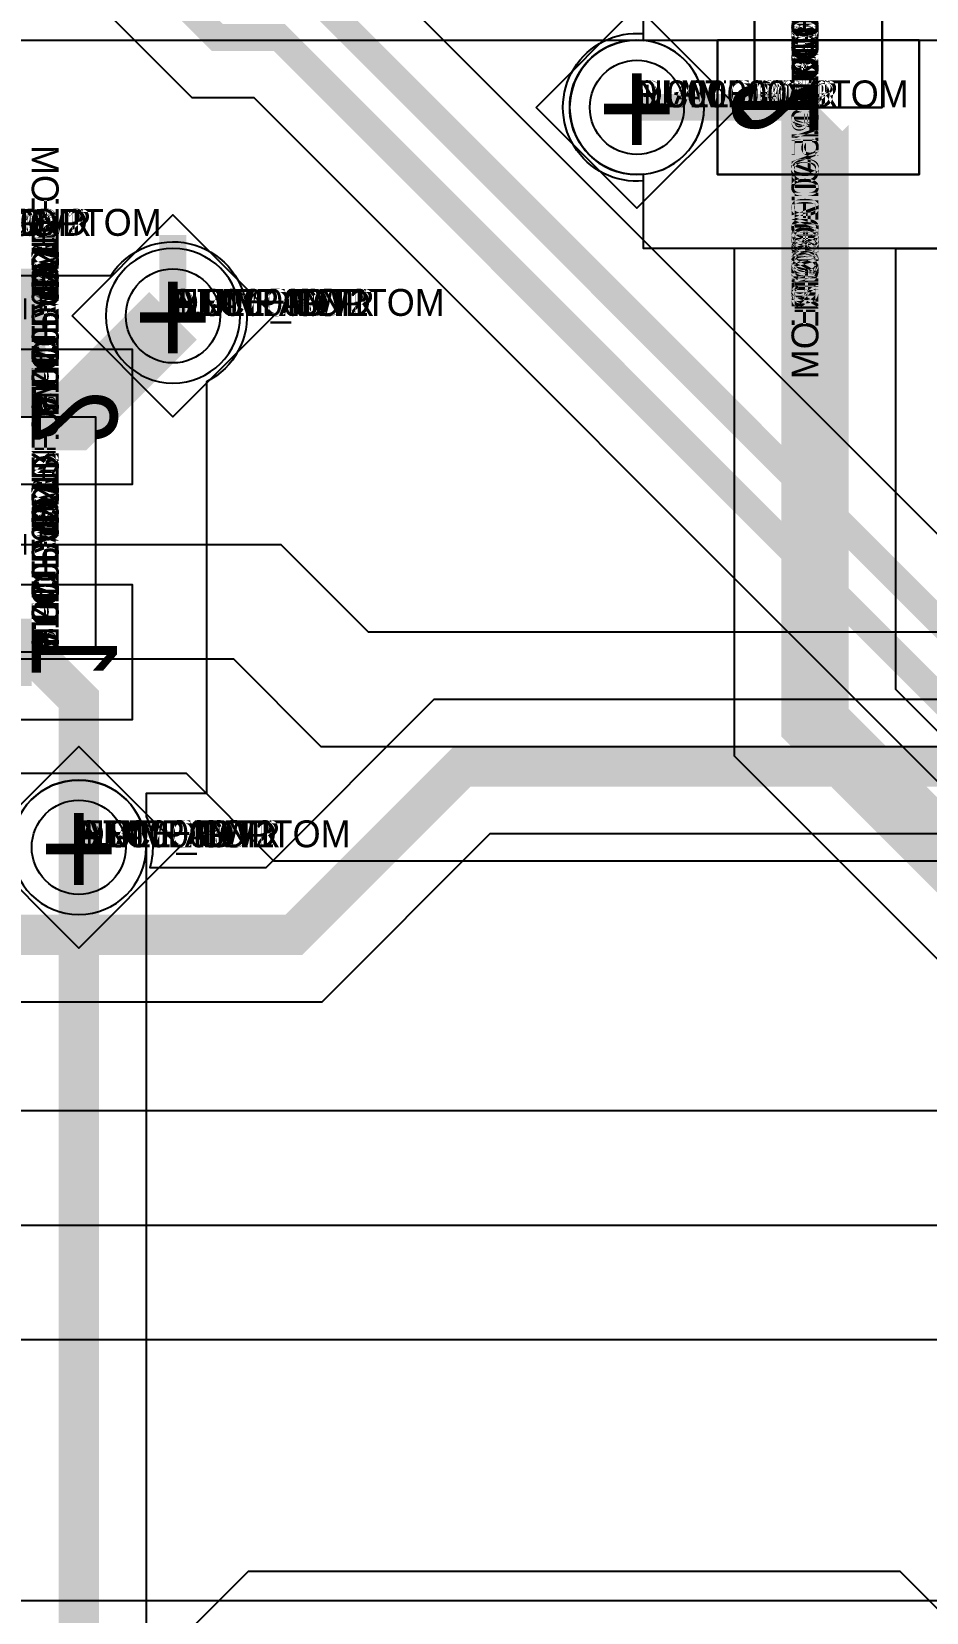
# Model space of a CAD drawing. Extents: x 0 to 323, y 0 to 320.
# Drawn here: x 109.96 to 116.62, y 215.17 to 226.92 of the extents above; entities that cross this region are included whole.
import ezdxf
from ezdxf.enums import TextEntityAlignment as Align

# ---------------------------------------------------------------- set-up
doc = ezdxf.new("R2010")
doc.units = 0
doc.header["$MEASUREMENT"] = 0
doc.layers.get('0').update_dxf_attribs({"linetype": 'CONTINUOUS'})
for name, color, linetype in [('CDN_FIGURES', 7, 'CONTINUOUS'), ('ETCH_BOTTOM', 7, 'CONTINUOUS'), ('ETCH_GND', 3, 'CONTINUOUS'), ('ETCH_INT1', 4, 'CONTINUOUS'), ('ETCH_INT2', 5, 'CONTINUOUS'), ('ETCH_PWR', 6, 'CONTINUOUS'), ('ETCH_TOP', 2, 'CONTINUOUS'), ('MANUFACTURING_NCLEGEND-1-6', 8, 'CONTINUOUS'), ('PACKAGE_GEOMETRY_ASSEMBLY_TOP', 11, 'CONTINUOUS'), ('PACKAGE_GEOMETRY_PIN_NUMBER', 9, 'CONTINUOUS')]:
    doc.layers.add(name, color=color, linetype=linetype)

# ---------------------------------------------------------------- blocks, each defined once
blk = doc.blocks.new('PAD_INFO')
for tag in ['SHAPE_TYPE', 'PAD_HEIGHT', 'PAD_LAYER', 'PAD_TYPE', 'PAD_WIDTH']:
    blk.add_attdef(tag, (0, 0), '', height=0.2)
at = {"flags": 2}
blk.add_attdef('CDN_TYPE', (0, 0), '', height=0.2, dxfattribs=at)
blk = doc.blocks.new('DRILL_INFO')
at = {"flags": 2}
blk.add_attdef('CDN_TYPE', (0, 0), '', height=0.2, dxfattribs=at)
for tag in ['FSHAPE', 'FCHAR', 'DRILL_HEIGHT', 'DIAMETER', 'PLATED', 'DRILL_WIDTH']:
    blk.add_attdef(tag, (0, 0), '', height=0.2)
blk = doc.blocks.new('VIA0700X0300')
at = {"layer": 'ETCH_BOTTOM'}
blk.add_circle((0, 0), 0.35, dxfattribs=at)
at = {"layer": 'ETCH_GND'}
blk.add_circle((0, 0), 0.35, dxfattribs=at)
at = {"layer": 'ETCH_INT1'}
blk.add_circle((0, 0), 0.35, dxfattribs=at)
at = {"layer": 'ETCH_INT2'}
blk.add_circle((0, 0), 0.35, dxfattribs=at)
at = {"layer": 'ETCH_PWR'}
blk.add_circle((0, 0), 0.35, dxfattribs=at)
at = {"layer": 'ETCH_TOP'}
blk.add_circle((0, 0), 0.35, dxfattribs=at)
ref = blk.add_blockref('PAD_INFO', (0, 0))
ref.add_attrib('PAD_LAYER', 'ETCH_TOP', (0, 0), dxfattribs={"height": 0.2})
ref.add_attrib('SHAPE_TYPE', 'NULL', (0, 0), dxfattribs={"height": 0.2})
ref.add_attrib('PAD_TYPE', 'ANTIPAD', (0, 0), dxfattribs={"height": 0.2})
ref.add_attrib('PAD_WIDTH', '0.000000', (0, 0), dxfattribs={"height": 0.2})
ref.add_attrib('PAD_HEIGHT', '0.000000', (0, 0), dxfattribs={"height": 0.2})
ref = blk.add_blockref('PAD_INFO', (0, 0))
ref.add_attrib('PAD_LAYER', 'ETCH_GND', (0, 0), dxfattribs={"height": 0.2})
ref.add_attrib('SHAPE_TYPE', 'NULL', (0, 0), dxfattribs={"height": 0.2})
ref.add_attrib('PAD_TYPE', 'ANTIPAD', (0, 0), dxfattribs={"height": 0.2})
ref.add_attrib('PAD_WIDTH', '0.000000', (0, 0), dxfattribs={"height": 0.2})
ref.add_attrib('PAD_HEIGHT', '0.000000', (0, 0), dxfattribs={"height": 0.2})
ref = blk.add_blockref('PAD_INFO', (0, 0))
ref.add_attrib('PAD_LAYER', 'ETCH_INT1', (0, 0), dxfattribs={"height": 0.2})
ref.add_attrib('SHAPE_TYPE', 'NULL', (0, 0), dxfattribs={"height": 0.2})
ref.add_attrib('PAD_TYPE', 'ANTIPAD', (0, 0), dxfattribs={"height": 0.2})
ref.add_attrib('PAD_WIDTH', '0.000000', (0, 0), dxfattribs={"height": 0.2})
ref.add_attrib('PAD_HEIGHT', '0.000000', (0, 0), dxfattribs={"height": 0.2})
ref = blk.add_blockref('PAD_INFO', (0, 0))
ref.add_attrib('PAD_LAYER', 'ETCH_INT2', (0, 0), dxfattribs={"height": 0.2})
ref.add_attrib('SHAPE_TYPE', 'NULL', (0, 0), dxfattribs={"height": 0.2})
ref.add_attrib('PAD_TYPE', 'ANTIPAD', (0, 0), dxfattribs={"height": 0.2})
ref.add_attrib('PAD_WIDTH', '0.000000', (0, 0), dxfattribs={"height": 0.2})
ref.add_attrib('PAD_HEIGHT', '0.000000', (0, 0), dxfattribs={"height": 0.2})
ref = blk.add_blockref('PAD_INFO', (0, 0))
ref.add_attrib('PAD_LAYER', 'ETCH_PWR', (0, 0), dxfattribs={"height": 0.2})
ref.add_attrib('SHAPE_TYPE', 'NULL', (0, 0), dxfattribs={"height": 0.2})
ref.add_attrib('PAD_TYPE', 'ANTIPAD', (0, 0), dxfattribs={"height": 0.2})
ref.add_attrib('PAD_WIDTH', '0.000000', (0, 0), dxfattribs={"height": 0.2})
ref.add_attrib('PAD_HEIGHT', '0.000000', (0, 0), dxfattribs={"height": 0.2})
ref = blk.add_blockref('PAD_INFO', (0, 0))
ref.add_attrib('PAD_LAYER', 'ETCH_BOTTOM', (0, 0), dxfattribs={"height": 0.2})
ref.add_attrib('SHAPE_TYPE', 'NULL', (0, 0), dxfattribs={"height": 0.2})
ref.add_attrib('PAD_TYPE', 'ANTIPAD', (0, 0), dxfattribs={"height": 0.2})
ref.add_attrib('PAD_WIDTH', '0.000000', (0, 0), dxfattribs={"height": 0.2})
ref.add_attrib('PAD_HEIGHT', '0.000000', (0, 0), dxfattribs={"height": 0.2})
ref = blk.add_blockref('PAD_INFO', (0, 0))
ref.add_attrib('PAD_LAYER', 'ETCH_TOP', (0, 0), dxfattribs={"height": 0.2})
ref.add_attrib('SHAPE_TYPE', 'NULL', (0, 0), dxfattribs={"height": 0.2})
ref.add_attrib('PAD_TYPE', 'THERMAL', (0, 0), dxfattribs={"height": 0.2})
ref.add_attrib('PAD_WIDTH', '0.000000', (0, 0), dxfattribs={"height": 0.2})
ref.add_attrib('PAD_HEIGHT', '0.000000', (0, 0), dxfattribs={"height": 0.2})
ref = blk.add_blockref('PAD_INFO', (0, 0))
ref.add_attrib('PAD_LAYER', 'ETCH_GND', (0, 0), dxfattribs={"height": 0.2})
ref.add_attrib('SHAPE_TYPE', 'NULL', (0, 0), dxfattribs={"height": 0.2})
ref.add_attrib('PAD_TYPE', 'THERMAL', (0, 0), dxfattribs={"height": 0.2})
ref.add_attrib('PAD_WIDTH', '0.000000', (0, 0), dxfattribs={"height": 0.2})
ref.add_attrib('PAD_HEIGHT', '0.000000', (0, 0), dxfattribs={"height": 0.2})
ref = blk.add_blockref('PAD_INFO', (0, 0))
ref.add_attrib('PAD_LAYER', 'ETCH_INT1', (0, 0), dxfattribs={"height": 0.2})
ref.add_attrib('SHAPE_TYPE', 'NULL', (0, 0), dxfattribs={"height": 0.2})
ref.add_attrib('PAD_TYPE', 'THERMAL', (0, 0), dxfattribs={"height": 0.2})
ref.add_attrib('PAD_WIDTH', '0.000000', (0, 0), dxfattribs={"height": 0.2})
ref.add_attrib('PAD_HEIGHT', '0.000000', (0, 0), dxfattribs={"height": 0.2})
ref = blk.add_blockref('PAD_INFO', (0, 0))
ref.add_attrib('PAD_LAYER', 'ETCH_INT2', (0, 0), dxfattribs={"height": 0.2})
ref.add_attrib('SHAPE_TYPE', 'NULL', (0, 0), dxfattribs={"height": 0.2})
ref.add_attrib('PAD_TYPE', 'THERMAL', (0, 0), dxfattribs={"height": 0.2})
ref.add_attrib('PAD_WIDTH', '0.000000', (0, 0), dxfattribs={"height": 0.2})
ref.add_attrib('PAD_HEIGHT', '0.000000', (0, 0), dxfattribs={"height": 0.2})
ref = blk.add_blockref('PAD_INFO', (0, 0))
ref.add_attrib('PAD_LAYER', 'ETCH_PWR', (0, 0), dxfattribs={"height": 0.2})
ref.add_attrib('SHAPE_TYPE', 'NULL', (0, 0), dxfattribs={"height": 0.2})
ref.add_attrib('PAD_TYPE', 'THERMAL', (0, 0), dxfattribs={"height": 0.2})
ref.add_attrib('PAD_WIDTH', '0.000000', (0, 0), dxfattribs={"height": 0.2})
ref.add_attrib('PAD_HEIGHT', '0.000000', (0, 0), dxfattribs={"height": 0.2})
ref = blk.add_blockref('PAD_INFO', (0, 0))
ref.add_attrib('PAD_LAYER', 'ETCH_BOTTOM', (0, 0), dxfattribs={"height": 0.2})
ref.add_attrib('SHAPE_TYPE', 'NULL', (0, 0), dxfattribs={"height": 0.2})
ref.add_attrib('PAD_TYPE', 'THERMAL', (0, 0), dxfattribs={"height": 0.2})
ref.add_attrib('PAD_WIDTH', '0.000000', (0, 0), dxfattribs={"height": 0.2})
ref.add_attrib('PAD_HEIGHT', '0.000000', (0, 0), dxfattribs={"height": 0.2})
ref = blk.add_blockref('PAD_INFO', (0, 0))
ref.add_attrib('PAD_LAYER', 'ETCH_TOP', (0, 0), dxfattribs={"height": 0.2})
ref.add_attrib('SHAPE_TYPE', 'CIRCLE', (0, 0), dxfattribs={"height": 0.2})
ref.add_attrib('PAD_TYPE', 'REGULAR', (0, 0), dxfattribs={"height": 0.2})
ref.add_attrib('PAD_WIDTH', '0.700000', (0, 0), dxfattribs={"height": 0.2})
ref.add_attrib('PAD_HEIGHT', '0.700000', (0, 0), dxfattribs={"height": 0.2})
ref = blk.add_blockref('PAD_INFO', (0, 0))
ref.add_attrib('PAD_LAYER', 'ETCH_GND', (0, 0), dxfattribs={"height": 0.2})
ref.add_attrib('SHAPE_TYPE', 'CIRCLE', (0, 0), dxfattribs={"height": 0.2})
ref.add_attrib('PAD_TYPE', 'REGULAR', (0, 0), dxfattribs={"height": 0.2})
ref.add_attrib('PAD_WIDTH', '0.700000', (0, 0), dxfattribs={"height": 0.2})
ref.add_attrib('PAD_HEIGHT', '0.700000', (0, 0), dxfattribs={"height": 0.2})
ref = blk.add_blockref('PAD_INFO', (0, 0))
ref.add_attrib('PAD_LAYER', 'ETCH_INT1', (0, 0), dxfattribs={"height": 0.2})
ref.add_attrib('SHAPE_TYPE', 'CIRCLE', (0, 0), dxfattribs={"height": 0.2})
ref.add_attrib('PAD_TYPE', 'REGULAR', (0, 0), dxfattribs={"height": 0.2})
ref.add_attrib('PAD_WIDTH', '0.700000', (0, 0), dxfattribs={"height": 0.2})
ref.add_attrib('PAD_HEIGHT', '0.700000', (0, 0), dxfattribs={"height": 0.2})
ref = blk.add_blockref('PAD_INFO', (0, 0))
ref.add_attrib('PAD_LAYER', 'ETCH_INT2', (0, 0), dxfattribs={"height": 0.2})
ref.add_attrib('SHAPE_TYPE', 'CIRCLE', (0, 0), dxfattribs={"height": 0.2})
ref.add_attrib('PAD_TYPE', 'REGULAR', (0, 0), dxfattribs={"height": 0.2})
ref.add_attrib('PAD_WIDTH', '0.700000', (0, 0), dxfattribs={"height": 0.2})
ref.add_attrib('PAD_HEIGHT', '0.700000', (0, 0), dxfattribs={"height": 0.2})
ref = blk.add_blockref('PAD_INFO', (0, 0))
ref.add_attrib('PAD_LAYER', 'ETCH_PWR', (0, 0), dxfattribs={"height": 0.2})
ref.add_attrib('SHAPE_TYPE', 'CIRCLE', (0, 0), dxfattribs={"height": 0.2})
ref.add_attrib('PAD_TYPE', 'REGULAR', (0, 0), dxfattribs={"height": 0.2})
ref.add_attrib('PAD_WIDTH', '0.700000', (0, 0), dxfattribs={"height": 0.2})
ref.add_attrib('PAD_HEIGHT', '0.700000', (0, 0), dxfattribs={"height": 0.2})
ref = blk.add_blockref('PAD_INFO', (0, 0))
ref.add_attrib('PAD_LAYER', 'ETCH_BOTTOM', (0, 0), dxfattribs={"height": 0.2})
ref.add_attrib('SHAPE_TYPE', 'CIRCLE', (0, 0), dxfattribs={"height": 0.2})
ref.add_attrib('PAD_TYPE', 'REGULAR', (0, 0), dxfattribs={"height": 0.2})
ref.add_attrib('PAD_WIDTH', '0.700000', (0, 0), dxfattribs={"height": 0.2})
ref.add_attrib('PAD_HEIGHT', '0.700000', (0, 0), dxfattribs={"height": 0.2})
ref = blk.add_blockref('DRILL_INFO', (0, 0))
ref.add_attrib('DIAMETER', '0.300000', (0, 0), dxfattribs={"height": 0.2})
ref.add_attrib('PLATED', 'PLATED', (0, 0), dxfattribs={"height": 0.2})
ref.add_attrib('FSHAPE', 'DIAMOND', (0, 0), dxfattribs={"height": 0.2})
ref.add_attrib('FCHAR', '+', (0, 0), dxfattribs={"height": 0.2})
ref.add_attrib('DRILL_WIDTH', '1.500000', (0, 0), dxfattribs={"height": 0.2})
ref.add_attrib('DRILL_HEIGHT', '1.500000', (0, 0), dxfattribs={"height": 0.2})
for tag in ['CDN_TYPE', 'PIN']:
    blk.add_attdef(tag, (0, 0), '', height=0.2)
at = {"flags": 2}
for tag in ['PSTKNAME', 'BBV']:
    blk.add_attdef(tag, (0, 0), '', height=0.2, dxfattribs=at)
blk = doc.blocks.new('FIGURE_DIAMOND')
at = {"layer": 'CDN_FIGURES'}
blk.add_lwpolyline([(-0.5, 0), (0, 0.5), (0.5, 0), (0, -0.5)], close=True, dxfattribs=at)
blk = doc.blocks.new('RC1000X1500TS')
at = {"layer": 'ETCH_TOP'}
blk.add_lwpolyline([(-0.5, -0.75), (-0.5, 0.75), (0.5, 0.75), (0.5, -0.75)], close=True, dxfattribs=at)
ref = blk.add_blockref('PAD_INFO', (0, 0))
ref.add_attrib('PAD_LAYER', 'ETCH_TOP', (0, 0), dxfattribs={"height": 0.2})
ref.add_attrib('SHAPE_TYPE', 'NULL', (0, 0), dxfattribs={"height": 0.2})
ref.add_attrib('PAD_TYPE', 'ANTIPAD', (0, 0), dxfattribs={"height": 0.2})
ref.add_attrib('PAD_WIDTH', '0.000000', (0, 0), dxfattribs={"height": 0.2})
ref.add_attrib('PAD_HEIGHT', '0.000000', (0, 0), dxfattribs={"height": 0.2})
ref = blk.add_blockref('PAD_INFO', (0, 0))
ref.add_attrib('PAD_LAYER', 'ETCH_GND', (0, 0), dxfattribs={"height": 0.2})
ref.add_attrib('SHAPE_TYPE', 'NULL', (0, 0), dxfattribs={"height": 0.2})
ref.add_attrib('PAD_TYPE', 'ANTIPAD', (0, 0), dxfattribs={"height": 0.2})
ref.add_attrib('PAD_WIDTH', '0.000000', (0, 0), dxfattribs={"height": 0.2})
ref.add_attrib('PAD_HEIGHT', '0.000000', (0, 0), dxfattribs={"height": 0.2})
ref = blk.add_blockref('PAD_INFO', (0, 0))
ref.add_attrib('PAD_LAYER', 'ETCH_INT1', (0, 0), dxfattribs={"height": 0.2})
ref.add_attrib('SHAPE_TYPE', 'NULL', (0, 0), dxfattribs={"height": 0.2})
ref.add_attrib('PAD_TYPE', 'ANTIPAD', (0, 0), dxfattribs={"height": 0.2})
ref.add_attrib('PAD_WIDTH', '0.000000', (0, 0), dxfattribs={"height": 0.2})
ref.add_attrib('PAD_HEIGHT', '0.000000', (0, 0), dxfattribs={"height": 0.2})
ref = blk.add_blockref('PAD_INFO', (0, 0))
ref.add_attrib('PAD_LAYER', 'ETCH_INT2', (0, 0), dxfattribs={"height": 0.2})
ref.add_attrib('SHAPE_TYPE', 'NULL', (0, 0), dxfattribs={"height": 0.2})
ref.add_attrib('PAD_TYPE', 'ANTIPAD', (0, 0), dxfattribs={"height": 0.2})
ref.add_attrib('PAD_WIDTH', '0.000000', (0, 0), dxfattribs={"height": 0.2})
ref.add_attrib('PAD_HEIGHT', '0.000000', (0, 0), dxfattribs={"height": 0.2})
ref = blk.add_blockref('PAD_INFO', (0, 0))
ref.add_attrib('PAD_LAYER', 'ETCH_PWR', (0, 0), dxfattribs={"height": 0.2})
ref.add_attrib('SHAPE_TYPE', 'NULL', (0, 0), dxfattribs={"height": 0.2})
ref.add_attrib('PAD_TYPE', 'ANTIPAD', (0, 0), dxfattribs={"height": 0.2})
ref.add_attrib('PAD_WIDTH', '0.000000', (0, 0), dxfattribs={"height": 0.2})
ref.add_attrib('PAD_HEIGHT', '0.000000', (0, 0), dxfattribs={"height": 0.2})
ref = blk.add_blockref('PAD_INFO', (0, 0))
ref.add_attrib('PAD_LAYER', 'ETCH_BOTTOM', (0, 0), dxfattribs={"height": 0.2})
ref.add_attrib('SHAPE_TYPE', 'NULL', (0, 0), dxfattribs={"height": 0.2})
ref.add_attrib('PAD_TYPE', 'ANTIPAD', (0, 0), dxfattribs={"height": 0.2})
ref.add_attrib('PAD_WIDTH', '0.000000', (0, 0), dxfattribs={"height": 0.2})
ref.add_attrib('PAD_HEIGHT', '0.000000', (0, 0), dxfattribs={"height": 0.2})
ref = blk.add_blockref('PAD_INFO', (0, 0))
ref.add_attrib('PAD_LAYER', 'ETCH_TOP', (0, 0), dxfattribs={"height": 0.2})
ref.add_attrib('SHAPE_TYPE', 'NULL', (0, 0), dxfattribs={"height": 0.2})
ref.add_attrib('PAD_TYPE', 'THERMAL', (0, 0), dxfattribs={"height": 0.2})
ref.add_attrib('PAD_WIDTH', '0.000000', (0, 0), dxfattribs={"height": 0.2})
ref.add_attrib('PAD_HEIGHT', '0.000000', (0, 0), dxfattribs={"height": 0.2})
ref = blk.add_blockref('PAD_INFO', (0, 0))
ref.add_attrib('PAD_LAYER', 'ETCH_GND', (0, 0), dxfattribs={"height": 0.2})
ref.add_attrib('SHAPE_TYPE', 'NULL', (0, 0), dxfattribs={"height": 0.2})
ref.add_attrib('PAD_TYPE', 'THERMAL', (0, 0), dxfattribs={"height": 0.2})
ref.add_attrib('PAD_WIDTH', '0.000000', (0, 0), dxfattribs={"height": 0.2})
ref.add_attrib('PAD_HEIGHT', '0.000000', (0, 0), dxfattribs={"height": 0.2})
ref = blk.add_blockref('PAD_INFO', (0, 0))
ref.add_attrib('PAD_LAYER', 'ETCH_INT1', (0, 0), dxfattribs={"height": 0.2})
ref.add_attrib('SHAPE_TYPE', 'NULL', (0, 0), dxfattribs={"height": 0.2})
ref.add_attrib('PAD_TYPE', 'THERMAL', (0, 0), dxfattribs={"height": 0.2})
ref.add_attrib('PAD_WIDTH', '0.000000', (0, 0), dxfattribs={"height": 0.2})
ref.add_attrib('PAD_HEIGHT', '0.000000', (0, 0), dxfattribs={"height": 0.2})
ref = blk.add_blockref('PAD_INFO', (0, 0))
ref.add_attrib('PAD_LAYER', 'ETCH_INT2', (0, 0), dxfattribs={"height": 0.2})
ref.add_attrib('SHAPE_TYPE', 'NULL', (0, 0), dxfattribs={"height": 0.2})
ref.add_attrib('PAD_TYPE', 'THERMAL', (0, 0), dxfattribs={"height": 0.2})
ref.add_attrib('PAD_WIDTH', '0.000000', (0, 0), dxfattribs={"height": 0.2})
ref.add_attrib('PAD_HEIGHT', '0.000000', (0, 0), dxfattribs={"height": 0.2})
ref = blk.add_blockref('PAD_INFO', (0, 0))
ref.add_attrib('PAD_LAYER', 'ETCH_PWR', (0, 0), dxfattribs={"height": 0.2})
ref.add_attrib('SHAPE_TYPE', 'NULL', (0, 0), dxfattribs={"height": 0.2})
ref.add_attrib('PAD_TYPE', 'THERMAL', (0, 0), dxfattribs={"height": 0.2})
ref.add_attrib('PAD_WIDTH', '0.000000', (0, 0), dxfattribs={"height": 0.2})
ref.add_attrib('PAD_HEIGHT', '0.000000', (0, 0), dxfattribs={"height": 0.2})
ref = blk.add_blockref('PAD_INFO', (0, 0))
ref.add_attrib('PAD_LAYER', 'ETCH_BOTTOM', (0, 0), dxfattribs={"height": 0.2})
ref.add_attrib('SHAPE_TYPE', 'NULL', (0, 0), dxfattribs={"height": 0.2})
ref.add_attrib('PAD_TYPE', 'THERMAL', (0, 0), dxfattribs={"height": 0.2})
ref.add_attrib('PAD_WIDTH', '0.000000', (0, 0), dxfattribs={"height": 0.2})
ref.add_attrib('PAD_HEIGHT', '0.000000', (0, 0), dxfattribs={"height": 0.2})
ref = blk.add_blockref('PAD_INFO', (0, 0))
ref.add_attrib('PAD_LAYER', 'ETCH_GND', (0, 0), dxfattribs={"height": 0.2})
ref.add_attrib('SHAPE_TYPE', 'NULL', (0, 0), dxfattribs={"height": 0.2})
ref.add_attrib('PAD_TYPE', 'REGULAR', (0, 0), dxfattribs={"height": 0.2})
ref.add_attrib('PAD_WIDTH', '0.000000', (0, 0), dxfattribs={"height": 0.2})
ref.add_attrib('PAD_HEIGHT', '0.000000', (0, 0), dxfattribs={"height": 0.2})
ref = blk.add_blockref('PAD_INFO', (0, 0))
ref.add_attrib('PAD_LAYER', 'ETCH_INT1', (0, 0), dxfattribs={"height": 0.2})
ref.add_attrib('SHAPE_TYPE', 'NULL', (0, 0), dxfattribs={"height": 0.2})
ref.add_attrib('PAD_TYPE', 'REGULAR', (0, 0), dxfattribs={"height": 0.2})
ref.add_attrib('PAD_WIDTH', '0.000000', (0, 0), dxfattribs={"height": 0.2})
ref.add_attrib('PAD_HEIGHT', '0.000000', (0, 0), dxfattribs={"height": 0.2})
ref = blk.add_blockref('PAD_INFO', (0, 0))
ref.add_attrib('PAD_LAYER', 'ETCH_INT2', (0, 0), dxfattribs={"height": 0.2})
ref.add_attrib('SHAPE_TYPE', 'NULL', (0, 0), dxfattribs={"height": 0.2})
ref.add_attrib('PAD_TYPE', 'REGULAR', (0, 0), dxfattribs={"height": 0.2})
ref.add_attrib('PAD_WIDTH', '0.000000', (0, 0), dxfattribs={"height": 0.2})
ref.add_attrib('PAD_HEIGHT', '0.000000', (0, 0), dxfattribs={"height": 0.2})
ref = blk.add_blockref('PAD_INFO', (0, 0))
ref.add_attrib('PAD_LAYER', 'ETCH_PWR', (0, 0), dxfattribs={"height": 0.2})
ref.add_attrib('SHAPE_TYPE', 'NULL', (0, 0), dxfattribs={"height": 0.2})
ref.add_attrib('PAD_TYPE', 'REGULAR', (0, 0), dxfattribs={"height": 0.2})
ref.add_attrib('PAD_WIDTH', '0.000000', (0, 0), dxfattribs={"height": 0.2})
ref.add_attrib('PAD_HEIGHT', '0.000000', (0, 0), dxfattribs={"height": 0.2})
ref = blk.add_blockref('PAD_INFO', (0, 0))
ref.add_attrib('PAD_LAYER', 'ETCH_BOTTOM', (0, 0), dxfattribs={"height": 0.2})
ref.add_attrib('SHAPE_TYPE', 'NULL', (0, 0), dxfattribs={"height": 0.2})
ref.add_attrib('PAD_TYPE', 'REGULAR', (0, 0), dxfattribs={"height": 0.2})
ref.add_attrib('PAD_WIDTH', '0.000000', (0, 0), dxfattribs={"height": 0.2})
ref.add_attrib('PAD_HEIGHT', '0.000000', (0, 0), dxfattribs={"height": 0.2})
ref = blk.add_blockref('DRILL_INFO', (0, 0))
ref.add_attrib('DIAMETER', '0.000000', (0, 0), dxfattribs={"height": 0.2})
ref.add_attrib('PLATED', 'PLATED', (0, 0), dxfattribs={"height": 0.2})
ref.add_attrib('FSHAPE', 'NULL', (0, 0), dxfattribs={"height": 0.2})
ref.add_attrib('DRILL_WIDTH', '0.000000', (0, 0), dxfattribs={"height": 0.2})
ref.add_attrib('DRILL_HEIGHT', '0.000000', (0, 0), dxfattribs={"height": 0.2})
ref = blk.add_blockref('PAD_INFO', (0, 0))
ref.add_attrib('PAD_LAYER', 'ETCH_TOP', (0, 0), dxfattribs={"height": 0.2})
ref.add_attrib('SHAPE_TYPE', 'RECTANGLE', (0, 0), dxfattribs={"height": 0.2})
ref.add_attrib('PAD_TYPE', 'REGULAR', (0, 0), dxfattribs={"height": 0.2})
ref.add_attrib('PAD_WIDTH', '1.000000', (0, 0), dxfattribs={"height": 0.2})
ref.add_attrib('PAD_HEIGHT', '1.500000', (0, 0), dxfattribs={"height": 0.2})
for tag in ['CDN_TYPE', 'PIN']:
    blk.add_attdef(tag, (0, 0), '', height=0.2)
at = {"flags": 2}
for tag in ['PSTKNAME', 'BBV']:
    blk.add_attdef(tag, (0, 0), '', height=0.2, dxfattribs=at)
blk = doc.blocks.new('F56')
at = {"layer": 'PACKAGE_GEOMETRY_ASSEMBLY_TOP'}
blk.add_lwpolyline([(0, -0.475), (1.75, -0.475), (1.75, 0.475), (0, 0.475)], close=True, dxfattribs=at)
at = {"layer": 'ETCH_TOP'}
ref = blk.add_blockref('RC1000X1500TS', (0, 0), dxfattribs=at)
ref.add_attrib('CDN_TYPE', 'PIN', (0, 0), dxfattribs={"height": 0.2})
ref.add_attrib('PIN', '1', (0, 0), dxfattribs={"height": 0.2})
ref = blk.add_blockref('RC1000X1500TS', (1.75, 0), dxfattribs=at)
ref.add_attrib('CDN_TYPE', 'PIN', (0, 0), dxfattribs={"height": 0.2})
ref.add_attrib('PIN', '2', (0, 0), dxfattribs={"height": 0.2})
at = {"flags": 2}
for tag in ['SYMBOL_TYPE', 'CDN_TYPE', 'REFDES']:
    blk.add_attdef(tag, (0, 0), '', height=0.2, dxfattribs=at)

msp = doc.modelspace()

# ---------------------------------------------------------------- linework, layer by layer
at = {"layer": 'ETCH_BOTTOM'}
for points, format in [([(123.748, 221.455, 0.3, 0.3, 0), (113.163, 221.455, 0.3, 0.3, 0), (111.913, 220.205, 0.3, 0.3, 0), (107.888, 220.205, 0.3, 0.3, 0), (106.063, 222.031, 0.3, 0.3, 0), (106.063, 224.405, 0.3, 0.3, 0), (105.063, 225.405, 0.3, 0.3, 0), (105.063, 227.455, 0.3, 0.3, 0)], "xyseb"), ([(117.113, 227.055), (117.113, 225.305), (114.513, 225.305), (114.513, 225.808, -1.095232), (114.513, 226.903), (114.513, 227.558, -0.912717)], "xyb"), ([(115.813, 226.355, 0.2, 0.2, 0), (114.463, 226.355, 0.2, 0.2, 0)], "xyseb"), ([(109.43, 225.106), (110.552, 225.106, -1.30201), (111.263, 224.315), (111.263, 221.255), (110.813, 221.255), (110.813, 221.085, -0.178283), (110.842, 220.706), (111.706, 220.706), (112.956, 221.956), (123.248, 221.956), (123.248, 224.791, -1.558329), (124.248, 224.791), (124.248, 221.955, -0.190714), (124.586, 221.809), (132.068, 214.327)], "xyb"), ([(111.013, 224.805, 0.2, 0.2, 0), (111.013, 225.406, 0.2, 0.2, 0)], "xyseb"), ([(109.963, 224.055, 0.2, 0.2, 0), (109.963, 225.156, 0.2, 0.2, 0)], "xyseb"), ([(109.963, 224.055, 0.5, 0.5, 0), (110.263, 224.055, 0.5, 0.5, 0), (111.013, 224.805, 0.5, 0.5, 0)], "xyseb"), ([(107.463, 222.305, 0.5, 0.5, 0), (109.963, 222.305, 0.5, 0.5, 0)], "xyseb"), ([(110.313, 220.855, 0.3, 0.3, 0), (110.313, 221.955, 0.3, 0.3, 0), (109.963, 222.305, 0.3, 0.3, 0)], "xyseb"), ([(131.068, 213.913), (126.823, 218.157, -3.525281), (126.414, 218.566), (125.413, 219.567), (125.413, 218.343, -1.406424), (124.47, 217.905), (123.011, 217.905, -0.77826), (121.944, 217.905), (121.563, 217.905), (121.563, 220.506), (123.822, 220.506, -0.223235), (124.094, 220.886), (124.025, 220.955), (113.37, 220.955), (112.12, 219.705), (107.681, 219.705)], "xyb")]:
    msp.add_lwpolyline(points, format=format, dxfattribs=at)
at = {"layer": 'ETCH_GND'}
for points in [[(114.963, 226.355, 1), (113.963, 226.355, 1)], [(110.813, 220.855, 1), (109.813, 220.855, 1)]]:
    msp.add_lwpolyline(points, format="xyb", close=True, dxfattribs=at)
at = {"layer": 'ETCH_INT1'}
for points, format in [([(123.105, 213.455, 0.2, 0.2, 0), (122.733, 213.828, 0.2, 0.2, 0), (122.733, 216.511, 0.2, 0.2, 0), (111.968, 227.275, 0.2, 0.2, 0), (111.508, 227.275, 0.2, 0.2, 0), (110.148, 228.635, 0.2, 0.2, 0), (107.597, 228.635, 0.2, 0.2, 0), (107.277, 228.955, 0.2, 0.2, 0), (106.448, 228.955, 0.2, 0.2, 0), (106.398, 228.905, 0.2, 0.2, 0), (91.958, 228.905, 0.2, 0.2, 0), (90.813, 230.051, 0.2, 0.2, 0), (90.813, 230.57, 0.2, 0.2, 0), (90.227, 231.155, 0.2, 0.2, 0), (89.398, 231.155, 0.2, 0.2, 0), (89.168, 230.925, 0.2, 0.2, 0), (53.928, 230.925, 0.2, 0.2, 0)], "xyseb"), ([(54.094, 230.525, 0.2, 0.2, 0), (89.334, 230.525, 0.2, 0.2, 0), (89.564, 230.755, 0.2, 0.2, 0), (90.061, 230.755, 0.2, 0.2, 0), (90.413, 230.404, 0.2, 0.2, 0), (90.413, 229.885, 0.2, 0.2, 0), (91.793, 228.505, 0.2, 0.2, 0), (106.564, 228.505, 0.2, 0.2, 0), (106.614, 228.555, 0.2, 0.2, 0), (107.111, 228.555, 0.2, 0.2, 0), (107.431, 228.235, 0.2, 0.2, 0), (109.983, 228.235, 0.2, 0.2, 0), (111.343, 226.875, 0.2, 0.2, 0), (111.803, 226.875, 0.2, 0.2, 0), (122.333, 216.345, 0.2, 0.2, 0), (122.333, 213.828, 0.2, 0.2, 0), (121.96, 213.455, 0.2, 0.2, 0)], "xyseb"), ([(121.883, 214.014), (121.883, 216.159), (111.616, 226.425), (111.156, 226.425), (109.796, 227.785), (107.99, 227.785, -1.709478), (107.151, 227.547, -0.679472), (106.373, 228.055), (91.606, 228.055), (89.963, 229.699), (89.963, 230.218), (89.875, 230.305), (89.75, 230.305), (89.52, 230.075), (86.847, 230.075, -2.133193), (86.078, 230.075), (84.634, 230.075, -5.665978)], "xyb"), ([(108.412, 229.086), (110.335, 229.086), (111.695, 227.726), (112.155, 227.726), (122.006, 217.874, -4.399369), (122.312, 217.569), (123.183, 216.698), (123.183, 214.014)], "xyb")]:
    msp.add_lwpolyline(points, format=format, dxfattribs=at)
for points in [[(114.963, 226.355, 1), (113.963, 226.355, 1)], [(111.513, 224.805, 1), (110.513, 224.805, 1)], [(110.813, 220.855, 1), (109.813, 220.855, 1)]]:
    msp.add_lwpolyline(points, format="xyb", close=True, dxfattribs=at)
at = {"layer": 'ETCH_INT2'}
for points, format in [([(82.413, 224.605), (85.675, 224.605), (85.675, 224.605), (85.913, 224.605), (85.913, 226.005), (86.763, 226.855), (101.131, 226.855, 0.160396), (101.444, 226.855), (114.453, 226.855, 100.009999), (114.473, 226.855), (126.131, 226.855, 0.160396), (126.444, 226.855), (137.119, 226.855, 0.693954)], "xyb"), ([(109.813, 211.663), (109.813, 220.855, -1), (110.813, 220.855), (110.813, 211.248)], "xyb"), ([(84.113, 184.955, 0.3, 0.3, 0), (90.163, 191.005, 0.3, 0.3, 0), (90.163, 191.675, 0.3, 0.3, 0), (90.193, 191.705, 0.3, 0.3, 0), (90.193, 191.785, 0.3, 0.3, 0), (103.958, 205.55, 0.3, 0.3, 0), (104.648, 205.55, 0.3, 0.3, 0), (104.678, 205.52, 0.3, 0.3, 0), (105.217, 205.52, 0.3, 0.3, 0), (105.598, 205.901, 0.3, 0.3, 0), (105.598, 205.944, 0.3, 0.3, 0), (108.491, 208.837, 0.3, 0.3, 0), (108.491, 210.403, 0.3, 0.3, 0), (108.871, 210.783, 0.3, 0.3, 0), (109.641, 210.783, 0.3, 0.3, 0), (110.313, 211.455, 0.3, 0.3, 0), (110.313, 220.855, 0.3, 0.3, 0)], "xyseb")]:
    msp.add_lwpolyline(points, format=format, dxfattribs=at)
msp.add_lwpolyline([(111.513, 224.805, 1), (110.513, 224.805, 1)], format="xyb", close=True, dxfattribs=at)
at = {"layer": 'ETCH_PWR'}
for points in [[(114.963, 226.355, 1), (113.963, 226.355, 1)], [(111.513, 224.805, 1), (110.513, 224.805, 1)], [(110.813, 220.855, 1), (109.813, 220.855, 1)]]:
    msp.add_lwpolyline(points, format="xyb", close=True, dxfattribs=at)
for points in [[(79.968, 221.226), (88.325, 221.226, -0.0667), (88.548, 221.256), (89.377, 221.256, -0.0667), (89.601, 221.226), (100.898, 221.226, -1.205763), (101.8, 221.616), (103.291, 223.106), (111.815, 223.106), (112.465, 222.456), (118.386, 222.456, -1.291117), (119.353, 222.506), (166.865, 222.506)], [(77.241, 219.525), (88.477, 219.525, 1.277006), (89.448, 219.525), (102.115, 219.525), (103.995, 221.405), (111.111, 221.405), (111.761, 220.755), (119.629, 220.755), (119.679, 220.805), (124.062, 220.805, 2.997003), (124.663, 220.805), (166.161, 220.805)], [(128.429, 218.506), (127.044, 219.891), (121.711, 219.891), (120.716, 218.896), (106.609, 218.896, 4.887887), (106.216, 218.896), (104.745, 218.896), (103.755, 217.906), (101.79, 217.906, 0.915475), (100.869, 218.287), (100.665, 218.491), (87.661, 218.491), (87.541, 218.372, 0.915475), (86.621, 217.991), (84.905, 217.991, 1.175829)], [(138.88, 216.805), (127.725, 216.805), (126.731, 217.799, -0.925199), (125.814, 218.19), (125.462, 218.19, -1.643726), (124.574, 218.19), (122.415, 218.19), (121.42, 217.195), (105.449, 217.195), (104.459, 216.205), (103.033, 216.205, -1.377485), (102.082, 216.205), (100.546, 216.205), (100.496, 216.255, -3.985557), (100.162, 216.589), (99.961, 216.791), (88.365, 216.791), (88.193, 216.619, -4.602292), (87.899, 216.325), (87.864, 216.29), (84.001, 216.29)], [(85.275, 213.606, -1.468033), (86.206, 213.606), (86.42, 213.606, -1.468033), (87.351, 213.606), (103.086, 213.606, -1.260938), (104.057, 213.533), (104.248, 213.533, -1.362386), (105.202, 213.533), (109.633, 213.533), (111.575, 215.475), (116.417, 215.475), (118.363, 213.53), (118.363, 212.813), (118.52, 212.656), (149.263, 212.656, -1)]]:
    msp.add_lwpolyline(points, format="xyb", dxfattribs=at)
for points in [[(77.593, 220.375), (88.518, 220.375), (88.548, 220.405), (89.377, 220.405), (89.407, 220.375), (101.763, 220.375), (103.643, 222.255), (111.463, 222.255), (112.113, 221.605), (119.277, 221.605), (119.327, 221.655), (166.513, 221.655)], [(8.993, 216.925), (13.143, 212.775), (25.983, 212.775), (28.603, 215.395), (32.52, 215.395), (32.76, 215.155), (54.863, 215.155), (57.753, 218.045), (83.448, 218.045), (84.353, 217.14), (87.512, 217.14), (88.013, 217.641), (100.313, 217.641), (100.898, 217.055), (104.107, 217.055), (105.097, 218.045), (121.068, 218.045), (122.063, 219.04), (126.692, 219.04), (128.077, 217.655)]]:
    msp.add_lwpolyline(points, dxfattribs=at)
at = {"layer": 'ETCH_TOP'}
for points, format in [([(128.488, 215.804), (117.738, 215.804), (117.738, 218.155), (118.565, 218.155), (115.188, 221.532), (115.188, 225.305), (114.513, 225.305), (114.513, 225.858, -1.105297), (114.513, 226.853), (114.513, 227.507, -0.919724)], "xyb"), ([(115.813, 226.355, 0.5, 0.5, 0), (115.788, 226.33, 0.5, 0.5, 0), (115.788, 221.78, 0.5, 0.5, 0), (119.938, 217.63, 0.5, 0.5, 0), (119.938, 216.979, 0.5, 0.5, 0)], "xyseb"), ([(114.463, 226.355, 0.2, 0.2, 0), (115.813, 226.355, 0.2, 0.2, 0)], "xyseb")]:
    msp.add_lwpolyline(points, format=format, dxfattribs=at)
for points in [[(120.262, 218.155), (116.388, 222.029), (116.388, 225.305), (117.113, 225.305), (117.113, 227.055), (117.738, 227.055), (117.738, 225.126), (118.068, 225.126), (118.068, 224.452), (120.914, 221.605), (124.114, 221.605), (126.958, 218.762), (126.958, 218.155), (122.965, 218.155, 0.792751), (121.991, 218.155)], [(110.813, 220.855, 1), (109.813, 220.855, 1)]]:
    msp.add_lwpolyline(points, format="xyb", close=True, dxfattribs=at)
msp.add_lwpolyline([(84.934, 215.306), (85.887, 215.306), (85.937, 215.256), (86.089, 215.256), (86.139, 215.306), (87.091, 215.306), (87.141, 215.256), (140.234, 215.256)], dxfattribs=at)

# ---------------------------------------------------------------- block references
at = {"rotation": 90}
msp.add_blockref('F56', (115.813, 226.355), dxfattribs=at)
at = {"xscale": -1}
for p, rotation in [((115.813, 228.105), 90), ((109.963, 222.305), 270)]:
    msp.add_blockref('F56', p, dxfattribs=dict(at, rotation=rotation))
at = {"layer": 'ETCH_TOP'}
for p in [(114.463, 226.355), (108.908, 225.4), (111.013, 224.805), (110.313, 220.855)]:
    msp.add_blockref('VIA0700X0300', p, dxfattribs=at)
at = {"layer": 'MANUFACTURING_NCLEGEND-1-6', "xscale": 1.5, "yscale": 1.5}
for p in [(114.463, 226.355), (111.013, 224.805), (110.313, 220.855)]:
    msp.add_blockref('FIGURE_DIAMOND', p, dxfattribs=at)

# ---------------------------------------------------------------- texts
at = {"layer": 'MANUFACTURING_NCLEGEND-1-6'}
for p in [(114.463, 226.355), (111.013, 224.805), (110.313, 220.855)]:
    msp.add_text('+', height=0.75, dxfattribs=at).set_placement(p, align=Align.MIDDLE_CENTER)
at = {"layer": 'PACKAGE_GEOMETRY_PIN_NUMBER', "text_generation_flag": 2, "width": 0.88}
for s, rotation, p in [('2', 90, (115.813, 226.355)), ('2', 270, (109.963, 224.055)), ('1', 270, (109.963, 222.305))]:
    msp.add_text(s, height=0.635, rotation=rotation, dxfattribs=at).set_placement(p, align=Align.CENTER)
at = {"layer": 'PACKAGE_GEOMETRY_PIN_NUMBER', "width": 0.88}
msp.add_text('1', height=0.635, rotation=90, dxfattribs=at).set_placement((115.813, 226.355), align=Align.CENTER)

doc.saveas('drawing.dxf')
